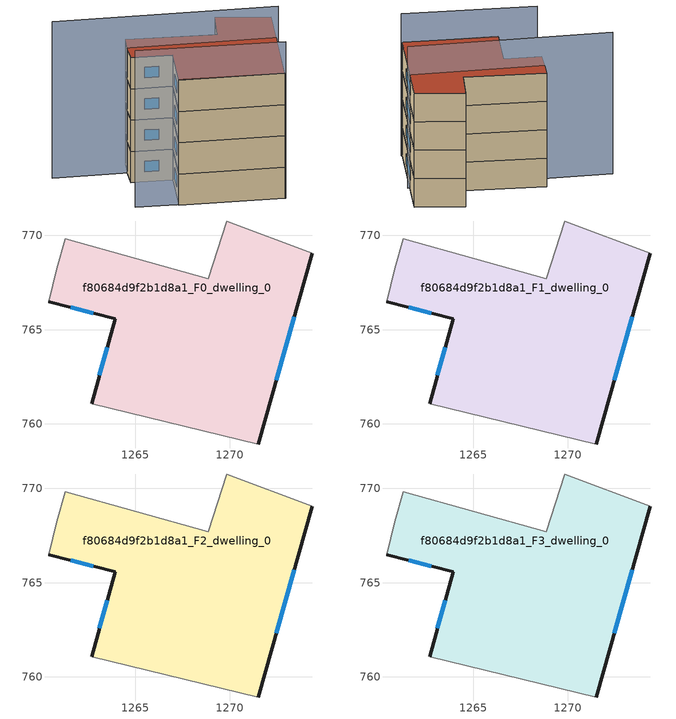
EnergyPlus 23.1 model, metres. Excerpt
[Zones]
f80684d9f2b1d8a1_F0_dwelling_0
 floor ground (EU_floor_Construction): 1274.37,769.04 1271.51,758.94 1262.68,761.08 1263.93,765.57 1260.42,766.48 1260.83,768.23 1261.28,769.82 1268.88,767.71 1269.85,770.76 z0
 wall outside (EU_wall_Construction): 1271.51,758.94 1274.37,769.04 / 1260.42,766.48 1263.93,765.57 1262.68,761.08 z0:3
 wall adiabatic (EU_wall_Construction): 1274.37,769.04 1269.85,770.76 1268.88,767.71 1261.28,769.82 1260.83,768.23 1260.42,766.48 / 1262.68,761.08 1271.51,758.94 z0:3
 window (EU_Window_Construction): 1272.46,762.31 1273.41,765.67 / 1263.51,764.07 1263.09,762.58 / 1261.59,766.18 1262.76,765.87 z1:2
f80684d9f2b1d8a1_F1_dwelling_0
 floor to f80684d9f2b1d8a1_F0_dwelling_0 (EU_floor_Construction): 1274.37,769.04 1271.51,758.94 1262.68,761.08 1263.93,765.57 1260.42,766.48 1260.83,768.23 1261.28,769.82 1268.88,767.71 1269.85,770.76 z3
 wall outside (EU_wall_Construction): 1271.51,758.94 1274.37,769.04 / 1260.42,766.48 1263.93,765.57 1262.68,761.08 z3:6
 wall adiabatic (EU_wall_Construction): 1274.37,769.04 1269.85,770.76 1268.88,767.71 1261.28,769.82 1260.83,768.23 1260.42,766.48 / 1262.68,761.08 1271.51,758.94 z3:6
 window (EU_Window_Construction): 1272.46,762.31 1273.41,765.67 / 1263.51,764.07 1263.09,762.58 / 1261.59,766.18 1262.76,765.87 z4:5
f80684d9f2b1d8a1_F2_dwelling_0
 floor to f80684d9f2b1d8a1_F1_dwelling_0 (EU_floor_Construction): 1274.37,769.04 1271.51,758.94 1262.68,761.08 1263.93,765.57 1260.42,766.48 1260.83,768.23 1261.28,769.82 1268.88,767.71 1269.85,770.76 z6
 wall outside (EU_wall_Construction): 1271.51,758.94 1274.37,769.04 / 1260.42,766.48 1263.93,765.57 1262.68,761.08 z6:9
 wall adiabatic (EU_wall_Construction): 1274.37,769.04 1269.85,770.76 1268.88,767.71 1261.28,769.82 1260.83,768.23 1260.42,766.48 / 1262.68,761.08 1271.51,758.94 z6:9
 window (EU_Window_Construction): 1272.46,762.31 1273.41,765.67 / 1263.51,764.07 1263.09,762.58 / 1261.59,766.18 1262.76,765.87 z7:8
f80684d9f2b1d8a1_F3_dwelling_0
 floor to f80684d9f2b1d8a1_F2_dwelling_0 (EU_floor_Construction): 1274.37,769.04 1271.51,758.94 1262.68,761.08 1263.93,765.57 1260.42,766.48 1260.83,768.23 1261.28,769.82 1268.88,767.71 1269.85,770.76 z9
 wall outside (EU_wall_Construction): 1271.51,758.94 1274.37,769.04 / 1260.42,766.48 1263.93,765.57 1262.68,761.08 z9:12
 wall adiabatic (EU_wall_Construction): 1274.37,769.04 1269.85,770.76 1268.88,767.71 1261.28,769.82 1260.83,768.23 1260.42,766.48 / 1262.68,761.08 1271.51,758.94 z9:12
 window (EU_Window_Construction): 1272.46,762.31 1273.41,765.67 / 1263.51,764.07 1263.09,762.58 / 1261.59,766.18 1262.76,765.87 z10:11
 roof outside (EU_roof_Construction): 1271.51,758.94 1274.37,769.04 1269.85,770.76 1268.88,767.71 1261.28,769.82 1260.83,768.23 1260.42,766.48 1263.93,765.57 1262.68,761.08 z12
shading: 1259.14,762.19 1271.62,758.91 / 1273.48,765.29 1254.54,769.76 z0:15
[Building]
EU S2 Campaign: North Axis=0; Terrain=City; Solar Distribution=FullExterior
[Site:Location]
Bologna: Latitude=44.5; Longitude=11.25; Time Zone=1; Elevation=37
[SizingPeriod:WeatherFileDays]
AnnualSizingPeriod: Begin Month=1; Begin Day of Month=1; End Month=12; End Day of Month=31; Day of Week for Start Day=Monday; Use Weather File Daylight Saving Period=No; Use Weather File Rain and Snow Indicators=No
[MATERIAL]
EU_InternalMass_Material: Roughness=MediumRough; Thickness=0.1; Conductivity=1; Density=1800; Specific Heat=900; Thermal Absorptance=0.9; Solar Absorptance=0.7; Visible Absorptance=0.7
[MATERIAL:NOMASS] Roughness=MediumRough; Thermal Absorptance=0.9; Solar Absorptance=0.7; Visible Absorptance=0.7
Name | Thermal Resistance
EU_wall_NoMass | 0.937881
EU_roof_NoMass | 0.548572
EU_floor_NoMass | 0.71348
[WINDOWMATERIAL:SIMPLEGLAZINGSYSTEM]
EU_Window_SimpleGlazing: UFactor=4.25633; Solar Heat Gain Coefficient=0.85; Visible Transmittance=0.85
[CONSTRUCTION]
EU_wall_Construction: EU_wall_NoMass
EU_roof_Construction: EU_roof_NoMass
EU_floor_Construction: EU_floor_NoMass
EU_Window_Construction: EU_Window_SimpleGlazing
EU_InternalMass_Construction: EU_InternalMass_Material
[ZONE] Type=1; Multiplier=1; Ceiling Height=autocalculate; Volume=296.643; Floor Area=autocalculate; Part of Total Floor Area=Yes
f80684d9f2b1d8a1_F0_dwelling_0; f80684d9f2b1d8a1_F1_dwelling_0; f80684d9f2b1d8a1_F2_dwelling_0; f80684d9f2b1d8a1_F3_dwelling_0
[INTERNALMASS] Construction=EU_InternalMass_Construction; Surface Area=98.8809
Name | Zone or ZoneList
f80684d9f2b1d8a1_F0_dwelling_0_EU_InternalMass | f80684d9f2b1d8a1_F0_dwelling_0
f80684d9f2b1d8a1_F1_dwelling_0_EU_InternalMass | f80684d9f2b1d8a1_F1_dwelling_0
f80684d9f2b1d8a1_F2_dwelling_0_EU_InternalMass | f80684d9f2b1d8a1_F2_dwelling_0
f80684d9f2b1d8a1_F3_dwelling_0_EU_InternalMass | f80684d9f2b1d8a1_F3_dwelling_0
[OTHEREQUIPMENT] Fuel Type=Electricity; Design Level Calculation Method=Watts/Area; Power per Zone Floor Area=1; Fraction Latent=0; Fraction Radiant=0; Fraction Lost=0; Carbon Dioxide Generation Rate=0; EndUse Subcategory=EU_Step8_InternalGains
Name | Zone or ZoneList or Space or SpaceList | Schedule
EU_Step8_InternalGain_f80684d9f2b1d8a1_F0_dwelling_0_f000 | f80684d9f2b1d8a1_F0_dwelling_0 | EU_Step8_GainSchedule_f80684d9f2b1d8a1_F0_dwelling_0_f000
EU_Step8_InternalGain_f80684d9f2b1d8a1_F1_dwelling_0_f000 | f80684d9f2b1d8a1_F1_dwelling_0 | EU_Step8_GainSchedule_f80684d9f2b1d8a1_F1_dwelling_0_f000
EU_Step8_InternalGain_f80684d9f2b1d8a1_F2_dwelling_0_f000 | f80684d9f2b1d8a1_F2_dwelling_0 | EU_Step8_GainSchedule_f80684d9f2b1d8a1_F2_dwelling_0_f000
EU_Step8_InternalGain_f80684d9f2b1d8a1_F3_dwelling_0_f000 | f80684d9f2b1d8a1_F3_dwelling_0 | EU_Step8_GainSchedule_f80684d9f2b1d8a1_F3_dwelling_0_f000
[ZONEVENTILATION:DESIGNFLOWRATE] Schedule=EU_AlwaysOn; Design Flow Rate Calculation Method=AirChanges/Hour; Air Changes per Hour=0.687892; Ventilation Type=Natural; Fan Pressure Rise=0; Fan Total Efficiency=1; Constant Term Coefficient=1; Temperature Term Coefficient=0; Velocity Term Coefficient=0; Velocity Squared Term Coefficient=0; Minimum Indoor Temperature=-100; Maximum Indoor Temperature=100; Delta Temperature=-100; Minimum Outdoor Temperature=-100; Maximum Outdoor Temperature=100; Maximum Wind Speed=40
Name | Zone or ZoneList or Space or SpaceList
EU_ConstantAir_f80684d9f2b1d8a1_F0_dwelling_0 | f80684d9f2b1d8a1_F0_dwelling_0
EU_ConstantAir_f80684d9f2b1d8a1_F1_dwelling_0 | f80684d9f2b1d8a1_F1_dwelling_0
EU_ConstantAir_f80684d9f2b1d8a1_F2_dwelling_0 | f80684d9f2b1d8a1_F2_dwelling_0
EU_ConstantAir_f80684d9f2b1d8a1_F3_dwelling_0 | f80684d9f2b1d8a1_F3_dwelling_0
[HVACTEMPLATE:THERMOSTAT] Constant Heating Setpoint=20; Constant Cooling Setpoint=50
EU_HeatOnly_f80684d9f2b1d8a1_F0_dwelling_0; EU_HeatOnly_f80684d9f2b1d8a1_F1_dwelling_0; EU_HeatOnly_f80684d9f2b1d8a1_F2_dwelling_0; EU_HeatOnly_f80684d9f2b1d8a1_F3_dwelling_0
[HVACTEMPLATE:ZONE:IDEALLOADSAIRSYSTEM] System Availability Schedule=EU_AlwaysOn; Maximum Heating Supply Air Temperature=50; Minimum Cooling Supply Air Temperature=13; Maximum Heating Supply Air Humidity Ratio=0.0156; Minimum Cooling Supply Air Humidity Ratio=0.0077; Heating Limit=NoLimit; Cooling Limit=NoLimit; Heating Availability Schedule=EU_AlwaysOn; Cooling Availability Schedule=EU_CoolingOff; Dehumidification Control Type=ConstantSensibleHeatRatio; Cooling Sensible Heat Ratio=0.7; Dehumidification Setpoint=60; Humidification Control Type=None; Humidification Setpoint=30; Outdoor Air Method=None; Outdoor Air Flow Rate per Person=0.00944; Outdoor Air Flow Rate per Zone Floor Area=0; Outdoor Air Flow Rate per Zone=0; Demand Controlled Ventilation Type=None; Outdoor Air Economizer Type=NoEconomizer; Heat Recovery Type=None; Sensible Heat Recovery Effectiveness=0.7; Latent Heat Recovery Effectiveness=0.65
Name | Template Thermostat
f80684d9f2b1d8a1_F0_dwelling_0 | EU_HeatOnly_f80684d9f2b1d8a1_F0_dwelling_0
f80684d9f2b1d8a1_F1_dwelling_0 | EU_HeatOnly_f80684d9f2b1d8a1_F1_dwelling_0
f80684d9f2b1d8a1_F2_dwelling_0 | EU_HeatOnly_f80684d9f2b1d8a1_F2_dwelling_0
f80684d9f2b1d8a1_F3_dwelling_0 | EU_HeatOnly_f80684d9f2b1d8a1_F3_dwelling_0
[SIZING:ZONE] Zone Cooling Design Supply Air Temperature Input Method=SupplyAirTemperature; Zone Cooling Design Supply Air Temperature=13; Zone Heating Design Supply Air Temperature Input Method=SupplyAirTemperature; Zone Heating Design Supply Air Temperature=50; Zone Cooling Design Supply Air Humidity Ratio=0.008; Zone Heating Design Supply Air Humidity Ratio=0.008; Cooling Design Air Flow Method=DesignDay; Cooling Design Air Flow Rate=0; Cooling Minimum Air Flow per Zone Floor Area=0.000762; Cooling Minimum Air Flow=0; Cooling Minimum Air Flow Fraction=0.2; Heating Design Air Flow Method=DesignDay; Heating Design Air Flow Rate=0; Heating Maximum Air Flow per Zone Floor Area=0.002032; Heating Maximum Air Flow=0.141576; Heating Maximum Air Flow Fraction=0.3; Account for Dedicated Outdoor Air System=No; Dedicated Outdoor Air System Control Strategy=NeutralSupplyAir; Dedicated Outdoor Air Low Setpoint Temperature for Design=autosize; Dedicated Outdoor Air High Setpoint Temperature for Design=autosize; Zone Load Sizing Method=Sensible Load Only No Latent Load; Zone Latent Cooling Design Supply Air Humidity Ratio Input Method=HumidityRatioDifference; Zone Cooling Design Supply Air Humidity Ratio Difference=0.005; Zone Latent Heating Design Supply Air Humidity Ratio Input Method=HumidityRatioDifference; Zone Humidification Design Supply Air Humidity Ratio Difference=0.005
f80684d9f2b1d8a1_F0_dwelling_0; f80684d9f2b1d8a1_F1_dwelling_0; f80684d9f2b1d8a1_F2_dwelling_0; f80684d9f2b1d8a1_F3_dwelling_0
[SCHEDULE:CONSTANT]
Name | Hourly Value
EU_AlwaysOn | 1
EU_CoolingOff | 0
[SCHEDULE:FILE] Column Number=1; Rows to Skip at Top=0; Number of Hours of Data=8760; Column Separator=Comma; Interpolate to Timestep=No; Minutes per Item=60; Adjust Schedule for Daylight Savings=Yes
Name | File
EU_Step8_GainSchedule_f80684d9f2b1d8a1_F0_dwelling_0_f000 | ../../schedules/f80684d9f2b1d8a1/f80684d9f2b1d8a1_F0_dwelling_0_f000_gain.csv
EU_Step8_GainSchedule_f80684d9f2b1d8a1_F1_dwelling_0_f000 | ../../schedules/f80684d9f2b1d8a1/f80684d9f2b1d8a1_F1_dwelling_0_f000_gain.csv
EU_Step8_GainSchedule_f80684d9f2b1d8a1_F2_dwelling_0_f000 | ../../schedules/f80684d9f2b1d8a1/f80684d9f2b1d8a1_F2_dwelling_0_f000_gain.csv
EU_Step8_GainSchedule_f80684d9f2b1d8a1_F3_dwelling_0_f000 | ../../schedules/f80684d9f2b1d8a1/f80684d9f2b1d8a1_F3_dwelling_0_f000_gain.csv
